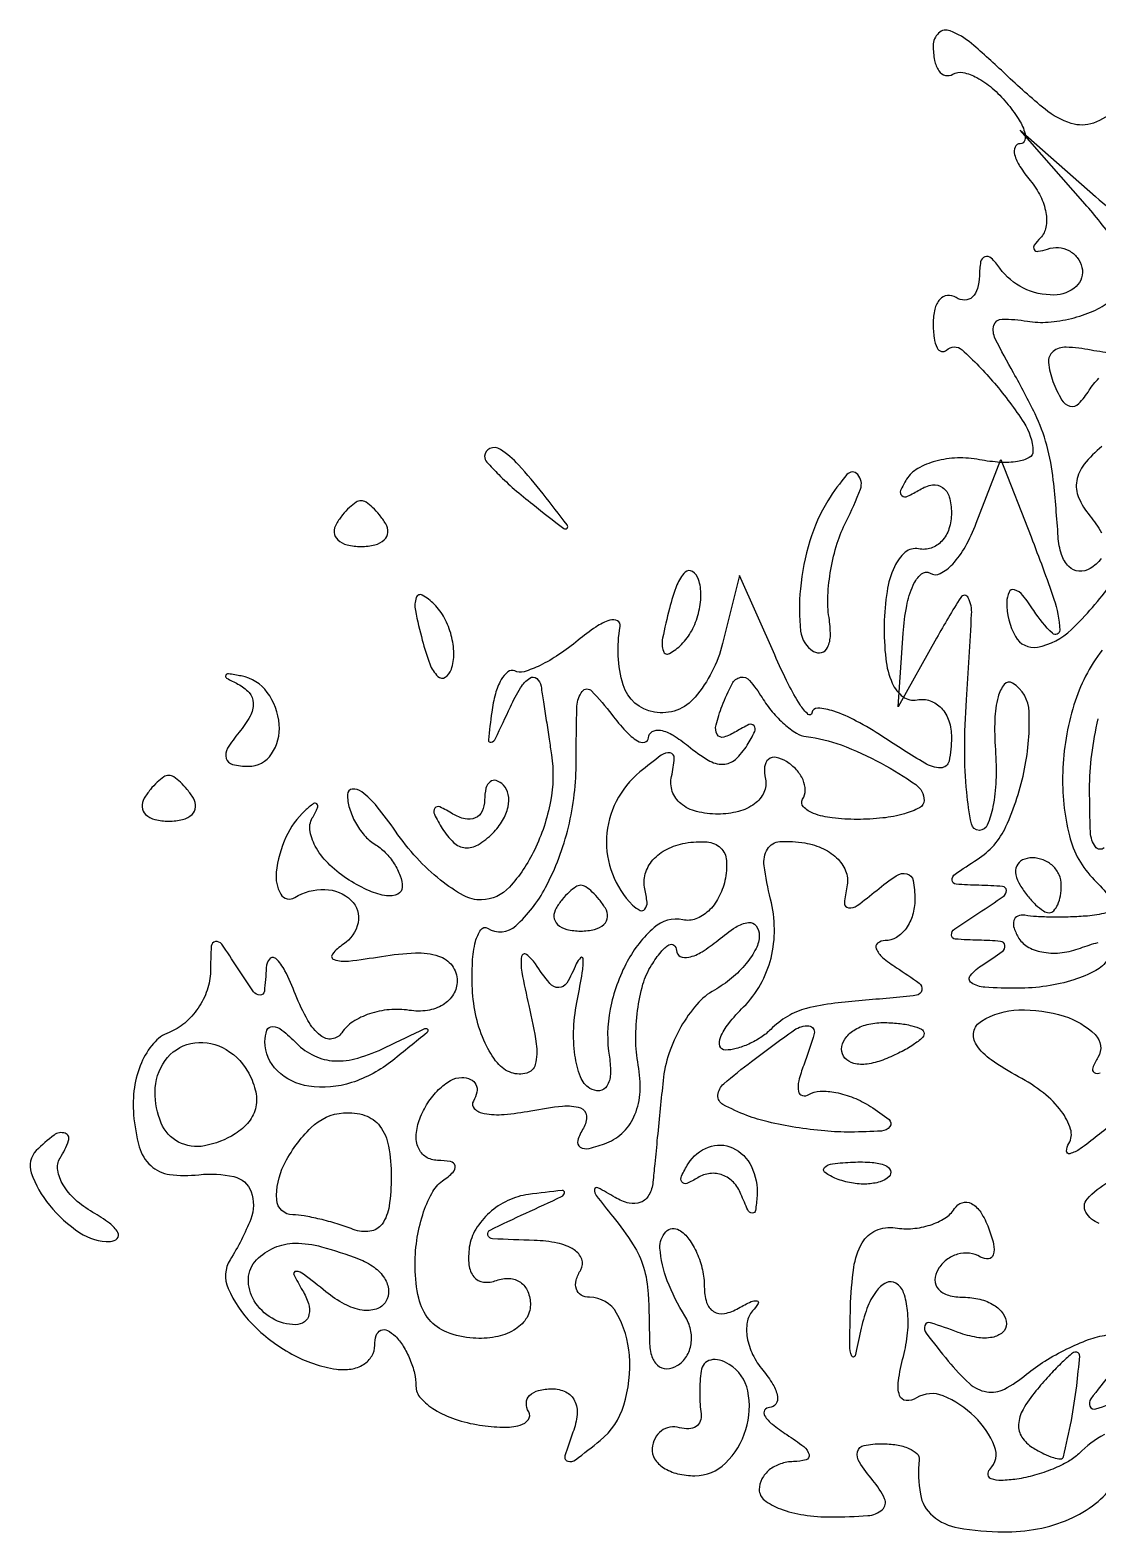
# Model space of a CAD drawing. Extents: x 153 to 7594, y 148 to 3762.
# Drawn here: x 3018.4 to 3057.3, y 2157.5 to 2212.1 of the extents above; entities that cross this region are included whole.
import ezdxf

# ---------------------------------------------------------------- set-up
doc = ezdxf.new("R2010")
doc.units = 0

msp = doc.modelspace()

# ---------------------------------------------------------------- linework, layer by layer
for points in [[(3058.004081, 2209.252309, -0.096012), (3057.167552, 2208.754626, -0.164419), (3056.363963, 2208.739091, -0.094926), (3055.40708, 2209.256728, -0.019708), (3053.968976, 2210.529723, 0.015199), (3052.729175, 2211.647279, 0.081884), (3051.953068, 2212.112278, 0.292111), (3051.530049, 2212.030036, 0.20541), (3051.333333, 2211.571403, 0.047835), (3051.384843, 2211.034225, 0.104143), (3051.544841, 2210.654453, 0.181416), (3051.781103, 2210.490869, 0.202773), (3052.05336, 2210.532978, -0.194157), (3052.418765, 2210.595715, -0.069313), (3052.924881, 2210.409869, -0.055948), (3053.483175, 2210.026197, -0.041072), (3054.009138, 2209.48899, -0.028176), (3054.431918, 2208.916847, -0.065495), (3054.663076, 2208.437391, -0.146392), (3054.671559, 2208.131479, -0.339121), (3054.5, 2208, 0.301415), (3054.319157, 2207.880088, 0.168576), (3054.301091, 2207.605785, 0.074889), (3054.492883, 2207.173696, 0.03138), (3054.868879, 2206.657991, -0.057384), (3055.239697, 2206.089627, -0.071756), (3055.437715, 2205.492433, -0.086475), (3055.440052, 2204.959409, -0.155552), (3055.241324, 2204.574657, 0.041731), (3055.015767, 2204.307942, 0.304858), (3055.011514, 2204.149014, 0.29944), (3055.157867, 2204.08298, 0.040951), (3055.5, 2204.166667, -0.098294), (3055.900697, 2204.217339, -0.105335), (3056.279688, 2204.108333, -0.106648), (3056.577897, 2203.855903, -0.103081), (3056.75, 2203.5, -0.278047), (3056.536974, 2202.804986, -0.181912), (3055.73322, 2202.492223, -0.116963), (3054.617092, 2202.743755, -0.125215), (3053.765313, 2203.466542, 0.044818), (3053.448877, 2203.8365, 0.289109), (3053.219303, 2203.885616, 0.267417), (3053.062375, 2203.697819, 0.040468), (3053.015313, 2203.190983, -0.065995), (3052.948354, 2202.727569, -0.136683), (3052.759706, 2202.417779, -0.188523), (3052.484265, 2202.307936, -0.141015), (3052.166667, 2202.396994, 0.16277), (3051.850897, 2202.471218, 0.190804), (3051.578125, 2202.33303, 0.124167), (3051.393656, 2201.976727, 0.05773), (3051.333333, 2201.456011, 0.031618), (3051.366677, 2200.929261, 0.08423), (3051.475642, 2200.570012, 0.211192), (3051.63603, 2200.437106, 0.271679), (3051.81779, 2200.484456, -0.401417), (3052.387049, 2200.49695, -0.030227), (3053.565221, 2199.279128, -0.033555), (3054.635595, 2197.845493, -0.132863), (3054.968197, 2196.807418, -0.291079), (3054.832674, 2196.571062, -0.081444), (3054.409335, 2196.430234, -0.055344), (3053.777317, 2196.399848, -0.031941), (3053.021028, 2196.49595, 0.055333), (3052.21396, 2196.56041, 0.057858), (3051.42494, 2196.444032, 0.064448), (3050.770493, 2196.174447, 0.125086), (3050.36652, 2195.784024, 0.035506), (3050.149332, 2195.369473, 0.340388), (3050.194588, 2195.188127, 0.283686), (3050.39953, 2195.163994, 0.029494), (3050.845492, 2195.404508, -0.099174), (3051.307968, 2195.57641, -0.20018), (3051.679285, 2195.486737, -0.168066), (3051.920525, 2195.138375, -0.068269), (3052, 2194.559017, -0.077825), (3051.909679, 2193.982253, -0.108097), (3051.647913, 2193.531399, -0.126739), (3051.257758, 2193.277301, -0.133476), (3050.801406, 2193.25, 0.231986), (3050.31768, 2193.126342, 0.109936), (3049.920713, 2192.599382, 0.068892), (3049.652655, 2191.698015, 0.033603), (3049.551406, 2190.5, 0.031125), (3049.607903, 2189.248026, 0.076072), (3049.84376, 2188.358471, 0.131044), (3050.235784, 2187.865304, 0.212086), (3050.75, 2187.75, -0.132561), (3051.225968, 2187.71845, -0.125548), (3051.632812, 2187.452153, -0.107631), (3051.905754, 2186.983107, -0.078303), (3052, 2186.38499, -0.050498), (3051.912762, 2185.523418, -0.358864), (3051.609437, 2185.278192, -0.135052), (3051.026525, 2185.444361, -0.008465), (3049.5, 2186.408043, 0.021911), (3048.534882, 2186.981621, 0.042288), (3047.710517, 2187.337841, 0.065135), (3047.129964, 2187.451461, 0.402111), (3046.918781, 2187.273053, -0.619441), (3046.781378, 2187.221815, -0.062158), (3046.486726, 2187.575648, -0.027165), (3046.05813, 2188.33135, -0.011446), (3045.562007, 2189.388727), (3044.286453, 2192.277454), (3043.666005, 2189.805394, -0.113397), (3042.668779, 2187.850625, -0.265067), (3041.181909, 2187.29941, -0.286801), (3040.046697, 2188.29871, -0.120157), (3039.938003, 2190.419273, 0.327397), (3039.839186, 2190.626563, 0.204793), (3039.55914, 2190.651598, 0.069446), (3039.049162, 2190.403038, 0.025141), (3038.40273, 2189.919273, -0.025783), (3037.704258, 2189.397959, -0.034714), (3037.019793, 2189.005865, -0.037206), (3036.434225, 2188.774397, -0.19542), (3036.096305, 2188.802821, 0.294157), (3035.850294, 2188.77757, 0.097042), (3035.604221, 2188.48711, 0.060886), (3035.393962, 2187.972321, 0.033254), (3035.258489, 2187.302821, 0.006026), (3035.135249, 2186.290291, 0.534096), (3035.2334, 2186.207828, 0.214071), (3035.398196, 2186.347797, 0.003315), (3035.938203, 2187.5, -0.029181), (3036.306663, 2188.190808, -0.108159), (3036.646184, 2188.545312, -0.33412), (3036.895608, 2188.531977, -0.181322), (3037.054715, 2188.25, -0.000717), (3037.14278, 2187.680958, -0.000421), (3037.246578, 2187, -0.000421), (3037.349204, 2186.319032, -0.000718), (3037.433635, 2185.75, -0.083824), (3037.397182, 2184.046211, -0.065282), (3036.815207, 2182.284315, -0.072367), (3035.901021, 2180.930374, -0.204925), (3034.885447, 2180.466856, -0.132973), (3034.233282, 2180.626781, -0.042342), (3033.394848, 2181.187559, -0.038837), (3032.525949, 2181.999908, -0.034663), (3031.756589, 2182.966856, 0.020601), (3031.084709, 2183.861793, 0.057903), (3030.52337, 2184.406038, 0.192296), (3030.181401, 2184.502268, 0.382012), (3030.006589, 2184.309017, 0.073703), (3030.078067, 2183.80763, 0.053411), (3030.295686, 2183.286338, 0.053549), (3030.617883, 2182.824539, 0.075404), (3031, 2182.5, -0.06131), (3031.382516, 2182.19317, -0.05115), (3031.70625, 2181.784611, -0.053267), (3031.926661, 2181.341337, -0.088984), (3032, 2180.932509, -0.294238), (3031.835096, 2180.676547, -0.140736), (3031.431501, 2180.616989, -0.072515), (3030.807584, 2180.794981, -0.033905), (3030.064683, 2181.191677, -0.050711), (3029.368237, 2181.731727, -0.068731), (3028.872836, 2182.353662, -0.086747), (3028.643832, 2182.957798, -0.178185), (3028.725009, 2183.450151, 0.020786), (3028.917414, 2183.824736, 0.30889), (3028.89425, 2183.962792, 0.378452), (3028.769912, 2183.972983, 0.024138), (3028.464714, 2183.721056, 0.103302), (3027.764887, 2182.754302, 0.075704), (3027.411207, 2181.474312, 0.163616), (3027.576853, 2180.681177, 0.421062), (3028.087785, 2180.554254, -0.145998), (3029.183711, 2180.850054, -0.186992), (3030.140019, 2180.450196, -0.2588), (3030.390143, 2179.637473, -0.197237), (3029.856763, 2178.853465, 0.07372), (3029.459245, 2178.496934, 0.532306), (3029.519323, 2178.292467, 0.10625), (3030.046851, 2178.242206, 0.011842), (3031.25, 2178.412245, -0.030511), (3032.480628, 2178.539544, -0.089), (3033.323572, 2178.424656, -0.153221), (3033.813069, 2178.07736, -0.163856), (3034, 2177.522263, -0.136881), (3033.862957, 2177.031051, -0.119469), (3033.485938, 2176.651424, -0.101294), (3032.918665, 2176.444912, -0.075201), (3032.25, 2176.446843, 0.061011), (3031.52878, 2176.469308, 0.057653), (3030.808835, 2176.318933, 0.062052), (3030.197752, 2176.027482, 0.107773), (3029.801352, 2175.632432, -0.221074), (3029.441962, 2175.405476, -0.207394), (3029.023216, 2175.526285, -0.093716), (3028.564059, 2176.07805, -0.031884), (3028.114738, 2177.024072, 0.02061), (3027.727131, 2177.889977, 0.092183), (3027.39387, 2178.332071, 0.425937), (3027.173862, 2178.3179, 0.163619), (3027.048074, 2178, -0.014281), (3026.978367, 2177.141072, -0.382482), (3026.820929, 2177, -0.24563), (3026.589093, 2177.121204, -0.008404), (3026, 2178, 0.009472), (3025.425598, 2178.852936, 0.283067), (3025.197104, 2178.951561, 0.356064), (3025.046795, 2178.787749, 0.012247), (3025.015313, 2177.856989, -0.082081), (3024.897999, 2177.186106, -0.065197), (3024.566323, 2176.528468, -0.065685), (3024.079751, 2175.98313, -0.086388), (3023.508339, 2175.641574, 0.124977), (3022.94104, 2175.24078, 0.075185), (3022.502924, 2174.537252, 0.065856), (3022.24753, 2173.633339, 0.056665), (3022.217261, 2172.645575, 0.046378), (3022.424583, 2171.474797, 0.141067), (3022.841612, 2170.791905, 0.154715), (3023.53068, 2170.47147, 0.059475), (3024.598476, 2170.461353, -0.0824), (3025.871038, 2170.391172, -0.255413), (3026.496128, 2169.843307, -0.184076), (3026.483113, 2168.847528, -0.045463), (3025.73289, 2167.363307, 0.249116), (3025.659061, 2166.319045, 0.088553), (3026.52417, 2165.039077, 0.074024), (3027.978298, 2163.92901, 0.089868), (3029.600882, 2163.382315, 0.075498), (3030.135462, 2163.384978, 0.100859), (3030.589009, 2163.554005, 0.118503), (3030.890537, 2163.860566, 0.136136), (3031, 2164.255151, -0.076728), (3031.055185, 2164.612646, -0.216283), (3031.220313, 2164.796305, -0.222606), (3031.463149, 2164.790088, -0.080607), (3031.75, 2164.583333, -0.059542), (3032.037221, 2164.218145, -0.039033), (3032.279687, 2163.740209, -0.039003), (3032.445169, 2163.229756, -0.058951), (3032.5, 2162.766316, 0.186799), (3032.668166, 2162.331897, 0.070419), (3033.178821, 2161.909139, 0.057177), (3033.926455, 2161.560202, 0.042776), (3034.810881, 2161.346632, 0.030536), (3035.662956, 2161.269404, 0.073303), (3036.291104, 2161.34324, 0.167627), (3036.592189, 2161.547248, 0.308429), (3036.60487, 2161.830317, -0.147598), (3036.520298, 2162.147601, -0.191603), (3036.639512, 2162.420989, -0.133299), (3036.965159, 2162.605691, -0.062809), (3037.448648, 2162.666667, -0.111915), (3037.957612, 2162.5513, -0.169849), (3038.276379, 2162.234506, -0.137903), (3038.366955, 2161.73087, -0.065495), (3038.217428, 2161.083333, 0.015145), (3037.924466, 2160.220869, 0.416176), (3038.026943, 2160.029473, 0.239153), (3038.309716, 2160.080642, 0.008431), (3039.209535, 2160.786768, 0.149603), (3040.070794, 2162.068741, 0.092339), (3040.272526, 2163.888514, 0.110424), (3039.807558, 2165.425817, 0.270612), (3038.824352, 2166, -0.12789), (3038.515777, 2166.08024, -0.189302), (3038.340339, 2166.29375, -0.146694), (3038.33311, 2166.617355, -0.07127), (3038.5, 2167, 0.232007), (3038.53765, 2167.384424, 0.163481), (3038.259105, 2167.72718, 0.090854), (3037.651657, 2167.971971, 0.042885), (3036.809017, 2168.070285, -0.003769), (3035.292384, 2168.127897, -0.315694), (3035.117807, 2168.262575, -0.371791), (3035.198578, 2168.44852, -0.004364), (3036.5, 2169.061797, 0.001922), (3037.80485, 2169.66892, 0.253573), (3037.90592, 2169.806155, 0.490254), (3037.823997, 2169.890046, 0.002923), (3036.594476, 2169.741511, 0.079453), (3035.847819, 2169.523048, 0.071623), (3035.176487, 2169.07722, 0.074443), (3034.680293, 2168.479633, 0.100112), (3034.443122, 2167.819239, 0.062412), (3034.429954, 2167.179196, 0.146613), (3034.612221, 2166.742312, 0.195361), (3034.961351, 2166.552243, 0.120347), (3035.431979, 2166.612272, -0.104642), (3035.90261, 2166.6872, -0.144453), (3036.303977, 2166.546321, -0.140628), (3036.571766, 2166.206142, -0.09717), (3036.666667, 2165.72243, -0.152383), (3036.506262, 2165.208331, -0.110365), (3036.062861, 2164.798497, -0.088276), (3035.390233, 2164.552862, -0.061975), (3034.583333, 2164.512279, -0.073049), (3033.627766, 2164.725339, -0.129897), (3032.977513, 2165.19307, -0.116782), (3032.600513, 2165.960987, -0.052554), (3032.466542, 2167.082881, -0.039359), (3032.530116, 2168.062025, -0.040952), (3032.746491, 2169.005786, -0.044464), (3033.071757, 2169.783551, -0.117491), (3033.466542, 2170.234687, 0.037287), (3033.856857, 2170.558501, 0.267561), (3033.922132, 2170.784787, 0.294893), (3033.759252, 2170.938125, 0.042309), (3033.281385, 2170.984687, -0.140917), (3032.864073, 2171.11038, -0.150353), (3032.589821, 2171.436127, -0.119728), (3032.509359, 2171.925407, -0.072898), (3032.638374, 2172.5, -0.051433), (3032.929218, 2173.073728, -0.055699), (3033.324552, 2173.559375, -0.062736), (3033.759382, 2173.890597, -0.132176), (3034.166006, 2174, -0.101905), (3034.487919, 2173.933702, -0.178135), (3034.683054, 2173.748684, -0.166928), (3034.718953, 2173.471131, -0.088076), (3034.589279, 2173.144457, 0.354959), (3034.625101, 2172.867434, 0.149024), (3034.98499, 2172.687261, 0.063036), (3035.7092, 2172.656549, 0.026346), (3036.678887, 2172.789445, -0.020998), (3037.840944, 2172.961383, -0.106326), (3038.488615, 2172.891847, -0.304164), (3038.708248, 2172.609694, -0.157399), (3038.596687, 2172.156443, 0.063219), (3038.391994, 2171.706926, 0.339286), (3038.479165, 2171.470449, 0.203867), (3038.806145, 2171.417274, 0.03136), (3039.448208, 2171.618499, 0.107607), (3040.061009, 2172.020685, 0.098065), (3040.47587, 2172.653751, 0.084274), (3040.658207, 2173.482949, 0.056983), (3040.594669, 2174.450969, -0.043105), (3040.504942, 2175.410618, -0.03484), (3040.569683, 2176.4438, -0.036036), (3040.766686, 2177.394759, -0.072144), (3041.07921, 2178.093924, -0.026472), (3041.423779, 2178.579316, -0.09226), (3041.712387, 2178.830685, -0.313931), (3041.892699, 2178.816985, -0.220743), (3041.984687, 2178.627555, 0.282972), (3042.123946, 2178.409849, 0.174542), (3042.436127, 2178.377077, 0.07963), (3042.922597, 2178.582717, 0.033478), (3043.5, 2179, -0.029268), (3044.148027, 2179.476673, -0.115872), (3044.610317, 2179.642793, -0.269362), (3044.885288, 2179.522635, -0.159478), (3045, 2179.172135, -0.120414), (3044.883505, 2178.695425, -0.052088), (3044.521205, 2178.146555, -0.047411), (3043.993603, 2177.615635, -0.045926), (3043.370061, 2177.187221, 0.087079), (3042.728054, 2176.663873, 0.049294), (3042.147701, 2175.841671, 0.047252), (3041.711106, 2174.868462, 0.056578), (3041.497684, 2173.88753, 0.00019), (3041.395508, 2172.877468, 0.000164), (3041.288973, 2171.816813, 0.000165), (3041.19303, 2170.855221, 0.000482), (3041.127623, 2170.190983, -0.100172), (3040.984871, 2169.724328, -0.174071), (3040.686431, 2169.457485, -0.155908), (3040.259283, 2169.425153, -0.076955), (3039.75, 2169.632941, 0.013159), (3039.123801, 2169.987067, 0.525931), (3039.005089, 2169.925266, 0.196872), (3039.065926, 2169.702257, 0.006112), (3039.664963, 2168.941958, -0.026032), (3040.412566, 2167.911175, -0.071897), (3040.787043, 2167.098704, -0.058845), (3040.9552, 2166.123708, -0.013309), (3041, 2164.440983, 0.067432), (3041.074611, 2163.890269, 0.140899), (3041.298542, 2163.524436, 0.190788), (3041.63036, 2163.397824, 0.136093), (3042.016312, 2163.510081, 0.116), (3042.347225, 2163.840427, 0.101027), (3042.517238, 2164.300578, 0.093736), (3042.499354, 2164.82056, 0.084543), (3042.294432, 2165.319098, -0.046741), (3041.649614, 2166.603545, -0.076612), (3041.385812, 2167.789235, -0.208014), (3041.597927, 2168.380991, -0.356555), (3042.087785, 2168.445746, -0.098177), (3042.437246, 2168.120645, -0.052443), (3042.732037, 2167.606951, -0.049352), (3042.93234, 2166.997556, -0.054791), (3043, 2166.381966, 0.074166), (3043.084779, 2165.813559, 0.181044), (3043.338443, 2165.482863, 0.190153), (3043.736681, 2165.409391, 0.082389), (3044.25, 2165.601308, -0.01713), (3044.701361, 2165.840863, -0.16288), (3044.915049, 2165.868964, -0.524814), (3044.958994, 2165.768412, -0.045405), (3044.758676, 2165.502335, 0.144798), (3044.559537, 2165.088476, 0.083091), (3044.562285, 2164.530184, 0.070874), (3044.760494, 2163.916142, 0.059816), (3045.131121, 2163.342009, -0.037677), (3045.497958, 2162.825336, -0.091789), (3045.661439, 2162.389717, -0.194575), (3045.602194, 2162.109545, -0.244851), (3045.372445, 2161.984687, 0.2562), (3045.195217, 2161.883411, 0.286859), (3045.196906, 2161.689119, 0.082482), (3045.47922, 2161.37492, 0.025123), (3046, 2161, -0.021149), (3046.621859, 2160.559769, -0.167501), (3046.8125, 2160.269141, -0.405416), (3046.704915, 2160.081977, -0.066727), (3046.25, 2160.015313, 0.07833), (3045.772489, 2159.934037, 0.089546), (3045.367188, 2159.710748, 0.099425), (3045.096112, 2159.382594, 0.123684), (3045, 2159, 0.234049), (3045.189792, 2158.616757, 0.071836), (3045.770343, 2158.29375, 0.054845), (3046.618092, 2158.073015, 0.036301), (3047.622445, 2158, 0.01825), (3048.953622, 2158.048603, 0.163542), (3049.48524, 2158.271618, 0.335817), (3049.565754, 2158.665952, 0.061619), (3049.138321, 2159.333333, -0.02828), (3048.648346, 2159.996697, -0.207034), (3048.582544, 2160.376983, -0.291484), (3048.816489, 2160.602286, -0.049874), (3049.460321, 2160.666667, -0.039136), (3050.002912, 2160.624132, -0.061882), (3050.45078, 2160.495313, -0.085922), (3050.742523, 2160.30621, -0.237213), (3050.826023, 2160.083333, 0.070133), (3050.867076, 2158.827644, 0.174107), (3051.315587, 2158.039697, 0.137008), (3052.253024, 2157.602665, 0.037675), (3053.890222, 2157.457214, 0.050391), (3055.13747, 2157.566504, 0.056056), (3056.291402, 2157.923577, 0.0612), (3057.244699, 2158.4877, 0.089226), (3057.898695, 2159.209393, 0.066254)], [(3057.896081, 2204.527375, 0.019734), (3056.783311, 2205.900091), (3054.5, 2208.5), (3057.25, 2206.075686, 0.015364), (3058.306019, 2205.200891, 0.031684)], [(3057.452344, 2192.900145, -0.094464), (3057.048558, 2192.530011, -0.161258), (3056.641406, 2192.43304, -0.176341), (3056.27413, 2192.603728, -0.120684), (3056.005417, 2193.045517, -0.060717), (3055.88465, 2193.690983, 0.010645), (3055.708932, 2195.75408, 0.039953), (3055.468639, 2197.030207, 0.045864), (3055.045671, 2198.161991, 0.017296), (3054.258576, 2199.659577, -0.013341), (3053.596484, 2200.895488, -0.183927), (3053.545993, 2201.39202, -0.342732), (3053.844051, 2201.617655, -0.03704), (3054.763209, 2201.538003, 0.05885), (3055.522315, 2201.505398, 0.041477), (3056.36679, 2201.639553, 0.041885), (3057.164999, 2201.907771, 0.066216), (3057.783311, 2202.278516, 0.1182)], [(3057.933068, 2200.37567, -0.031804), (3057.084391, 2200.483748, 0.036972), (3056.176139, 2200.589896, 0.184174), (3055.697713, 2200.430378, 0.251134), (3055.533844, 2200.034661, 0.06683), (3055.696844, 2199.347628, 0.035767), (3056.010393, 2198.677982, 0.207844), (3056.313386, 2198.446914, 0.265882), (3056.636059, 2198.539024, 0.05491), (3057.014163, 2199.022917, -0.06033), (3057.363267, 2199.459881, -0.159113)], [(3057.476658, 2196.980628, 0.049989), (3056.833677, 2196.328292, 0.127063), (3056.561288, 2195.727254, 0.14476), (3056.631226, 2195.120621, 0.072732), (3057.036227, 2194.456349, -0.046386), (3057.459112, 2193.838244, -0.125886)], [(3057.682282, 2178.294939, -0.133097), (3057.253058, 2177.892998, -0.04471), (3056.455087, 2177.556951, -0.040744), (3055.46363, 2177.327125, -0.036602), (3054.411475, 2177.25, -0.014946), (3053.216045, 2177.285741, -0.134791), (3052.72512, 2177.452659, -0.450077), (3052.690276, 2177.720751, -0.072483), (3053.143237, 2178.109687, 0.013296), (3053.852186, 2178.585778, 0.285485), (3053.94545, 2178.808438, 0.34396), (3053.784304, 2178.958174, 0.016433), (3053, 2179, -0.013145), (3052.136384, 2179.040363, -0.392993), (3052, 2179.187084, -0.246379), (3052.116826, 2179.409778, -0.007698), (3053, 2180, 0.007698), (3053.883174, 2180.590222, 0.246379), (3054, 2180.812916, 0.392993), (3053.863616, 2180.959637, 0.013145), (3053, 2181, -0.014024), (3052.166823, 2181.040408, -0.373592), (3052.022076, 2181.186956, -0.264119), (3052.128873, 2181.406753, -0.009478), (3052.939525, 2181.941463, 0.145881), (3053.98501, 2183.14088, 0.057614), (3054.663933, 2185.24501, 0.058947), (3054.828836, 2187.321263, 0.249683), (3054.221332, 2188.363209, 0.376825), (3053.924723, 2188.31316, 0.108212), (3053.696813, 2187.861483, 0.054781), (3053.577599, 2187.029207, 0.02549), (3053.597422, 2185.937242, -0.025137), (3053.618654, 2184.811496, -0.040976), (3053.510696, 2183.862815, -0.050592), (3053.306009, 2183.192372, -0.302061), (3053.01663, 2183, -0.358525), (3052.724977, 2183.239976, -0.023715), (3052.554645, 2184.395312, -0.025711), (3052.481675, 2185.928883, -0.015462), (3052.54505, 2187.75, 0.002559), (3052.73417, 2190.867508, 0.126964), (3052.614157, 2191.468482, 0.590294), (3052.337273, 2191.483618, 0.012214), (3051.459055, 2190), (3050.060497, 2187.5), (3050.24239, 2190.177907, -0.029457), (3050.368845, 2191.170506, -0.058866), (3050.60477, 2191.924609, -0.104479), (3050.903393, 2192.335034, -0.333378), (3051.2206, 2192.363662, 0.264555), (3051.591813, 2192.350176, 0.086102), (3052.044013, 2192.695889, 0.059482), (3052.507256, 2193.334632, 0.035527), (3052.905476, 2194.185755), (3053.794034, 2196.5), (3054.897017, 2193.6849, -0.010082), (3055.730792, 2191.423697, -0.073824), (3055.943235, 2190.292981, -0.676727), (3055.677187, 2190.174406, -0.056675), (3055, 2191, 0.027275), (3054.597454, 2191.554112, 0.147021), (3054.292684, 2191.760849, 0.37991), (3054.095709, 2191.672401, 0.102799), (3054.015313, 2191.309017, 0.129398), (3054.327042, 2190.059604, 0.32157), (3055.131776, 2189.674173, 0.150302), (3056.366727, 2190.30764, 0.040481), (3057.831573, 2191.98606, 0.021784)], [(3057.483566, 2189.55887, 0.089067), (3056.460026, 2187.568176, 0.06593), (3056.051209, 2185.121782, 0.069372), (3056.294739, 2182.802311, 0.136403), (3057.2, 2181.2, -0.02606), (3057.758525, 2180.580009, -0.220623)], [(3057.557897, 2182.367056, -0.454892), (3057.245544, 2182.396307, -0.146571), (3057.063296, 2182.924031, -0.010364), (3057.030626, 2184.5, -0.031111), (3057.109015, 2185.758631, -0.027034), (3057.343637, 2187.059375, -0.027971)], [(3057.629467, 2179.993749, -0.041084), (3056.95, 2179.881579, -0.012477), (3056.334414, 2179.846739, -0.01062), (3055.683791, 2179.840008, -0.010754), (3055.091254, 2179.859214, -0.029531), (3054.67567, 2179.906356, 0.137941), (3054.413369, 2179.879467, 0.23942), (3054.271604, 2179.71929, 0.14855), (3054.283106, 2179.43503, 0.054601), (3054.457695, 2179.068451, 0.136234), (3054.812095, 2178.740654, 0.079769), (3055.365339, 2178.559512, 0.06955), (3056.026846, 2178.547378, 0.061546), (3056.69607, 2178.713613, -0.030869), (3057.345586, 2178.917873, -0.162519)], [(3057.958074, 2172.345279, 0.02632), (3057.308042, 2171.872445, -0.0169), (3056.690083, 2171.404898, -0.089152), (3056.306333, 2171.226071, -0.505758), (3056.190022, 2171.319789, -0.124468), (3056.273912, 2171.599286, 0.211946), (3056.337469, 2172.119632, 0.087398), (3056.00855, 2172.766316, 0.065175), (3055.34994, 2173.438707, 0.043575), (3054.446791, 2174.028477, -0.02919), (3053.449502, 2174.639592, -0.093678), (3052.906198, 2175.193358, -0.202605), (3052.81581, 2175.665248, -0.204448), (3053.091618, 2176.056623, -0.132216), (3054.449908, 2176.46294, -0.082796), (3056.103468, 2176.234207, -0.117647), (3057.231461, 2175.562817, -0.351844), (3057.334244, 2174.731801, 0.043296), (3057.143816, 2174.354149, 0.363799), (3057.199049, 2174.185975, 0.252845), (3057.414638, 2174.172953, 0.029657)], [(3057.380788, 2168.68412, -0.168391), (3056.895391, 2169.093013, -0.326233), (3056.940435, 2169.572796, -0.086099), (3057.732378, 2170.206325, -0.012559)], [(3057.567553, 2161.005567, 0.069754), (3056.637722, 2160.304389, -0.070067), (3056.261515, 2160.021061, -0.02922), (3055.687408, 2159.745741, -0.028201), (3055.028734, 2159.518395, -0.032571), (3054.379424, 2159.379424, -0.028994), (3053.815738, 2159.329829, -0.094316), (3053.44702, 2159.388686, -0.286649), (3053.330564, 2159.536862, -0.227079), (3053.399693, 2159.733026, 0.301145), (3053.570015, 2160.571597, 0.103929), (3052.845884, 2161.649039, 0.094355), (3051.695348, 2162.409076, 0.241859), (3050.72917, 2162.332618, -0.15817), (3050.345888, 2162.23889, -0.306262), (3050.109001, 2162.425907, -0.114899), (3050.066745, 2162.957462, -0.026584), (3050.248596, 2163.842632, 0.039491), (3050.402798, 2164.705526, 0.04979), (3050.401498, 2165.516391, 0.058363), (3050.258318, 2166.163683, 0.172412), (3049.977614, 2166.513835, 0.263305), (3049.624068, 2166.527507, 0.115536), (3049.255244, 2166.212844, 0.071018), (3048.924114, 2165.595939, 0.038428), (3048.690509, 2164.764831, -0.012315), (3048.488328, 2163.868353, -0.719146), (3048.373344, 2163.859432, -0.10307), (3048.29731, 2164.242607, -0.004376), (3048.322702, 2165.631621, -0.027988), (3048.443258, 2167.080912, -0.093925), (3048.747224, 2167.979304, -0.162997), (3049.249205, 2168.432245, -0.142172), (3049.953687, 2168.523262, 0.060077), (3050.590479, 2168.50163, 0.057228), (3051.225204, 2168.630548, 0.061765), (3051.763166, 2168.882555, 0.108967), (3052.110837, 2169.225486, -0.172482), (3052.395054, 2169.443354, -0.208675), (3052.726629, 2169.410407, -0.122535), (3053.06501, 2169.09242, -0.051595), (3053.349382, 2168.531908, -0.03501), (3053.530584, 2167.938607, -0.123927), (3053.522614, 2167.543559, -0.312094), (3053.34769, 2167.396522, -0.163315), (3053.057644, 2167.464374, 0.109749), (3052.658709, 2167.60323, 0.099868), (3052.223775, 2167.567159, 0.095102), (3051.819727, 2167.361176, 0.089269), (3051.510081, 2167.016312, 0.136093), (3051.397824, 2166.63036, 0.190788), (3051.524436, 2166.298542, 0.140899), (3051.890269, 2166.074611, 0.067432), (3052.440983, 2166, -0.060238), (3053.037172, 2165.927911, -0.078981), (3053.542039, 2165.715469, -0.097107), (3053.880099, 2165.400824, -0.158213), (3054, 2165.031385, -0.21711), (3053.856942, 2164.717455, -0.135513), (3053.485938, 2164.539955, -0.086598), (3052.920519, 2164.537641, -0.04751), (3052.25, 2164.718616, 0.011253), (3051.236692, 2165.072579, 0.406957), (3051.034525, 2164.972561, 0.253691), (3051.079656, 2164.690213, 0.006887), (3051.882679, 2163.6749, 0.038124), (3052.655076, 2162.860868, 0.143028), (3053.2824, 2162.556832, 0.162848), (3053.925288, 2162.657744, 0.053593), (3054.733561, 2163.193838, -0.033982), (3055.402223, 2163.676051, -0.025334), (3056.197863, 2164.117131, -0.025833), (3056.994041, 2164.457396, -0.05167), (3057.656689, 2164.625876, -0.035525)], [(3057.805807, 2163.232476, 0.008327), (3057.074363, 2162.301082, 0.275085), (3057.0437, 2162.028906, 0.381509), (3057.256068, 2161.934791, 0.011686), (3058.238004, 2162.276781, -0.030061)]]:
    msp.add_lwpolyline(points, format="xyb")
for points in [[(3035, 2196.622445, 0.184603), (3035.08115, 2196.410139, 0.013803), (3035.514062, 2195.952641, 0.017649), (3036.079598, 2195.425681, 0.012436), (3036.75, 2194.872445, 0.001576), (3037.879507, 2193.99236, 0.377591), (3038, 2194, 0.377591), (3038.00764, 2194.120493, 0.001576), (3037.127555, 2195.25, 0.017685), (3036.23668, 2196.306759, 0.065617), (3035.573889, 2196.869516, 0.241985), (3035.193395, 2196.90695, 0.307699)], [(3047.502323, 2195.003759, 0.065345), (3046.841431, 2193.535957, 0.049171), (3046.499267, 2191.797185, 0.050943), (3046.508149, 2190.254875, 0.23142), (3046.973682, 2189.516265, 0.207081), (3047.269333, 2189.473037, 0.222149), (3047.491581, 2189.660387, 0.10732), (3047.591273, 2190.107514, 0.041296), (3047.542074, 2190.745237, -0.053018), (3047.499205, 2191.544208, -0.030904), (3047.608598, 2192.498601, -0.030601), (3047.838905, 2193.451701, -0.044814), (3048.165042, 2194.25, 0.030497), (3048.686232, 2195.428343, 0.275864), (3048.587962, 2195.959696, 0.45822), (3048.193067, 2195.955844, 0.03705)], [(3029.603006, 2194.166667, 0.156081), (3029.524383, 2193.850742, 0.191391), (3029.654049, 2193.578125, 0.128073), (3029.996371, 2193.393832, 0.059847), (3030.5, 2193.333333, 0.059847), (3031.003629, 2193.393832, 0.128073), (3031.345951, 2193.578125, 0.191391), (3031.475617, 2193.850742, 0.156081), (3031.396994, 2194.166667, 0.030643), (3031.17176, 2194.485629, 0.036533), (3030.921053, 2194.755208, 0.039602), (3030.681431, 2194.94484, 0.148655), (3030.5, 2195, 0.148655), (3030.318569, 2194.94484, 0.039602), (3030.078947, 2194.755208, 0.036533), (3029.82824, 2194.485629, 0.030643)], [(3041.731213, 2191.080159, 0.013933), (3041.479614, 2189.995419, 0.131195), (3041.508441, 2189.522275, 0.470166), (3041.72933, 2189.436586, 0.069225), (3042.16845, 2189.76845, 0.0741), (3042.539971, 2190.270088, 0.058506), (3042.7862, 2190.899953, 0.059552), (3042.8766, 2191.556574, 0.085105), (3042.787763, 2192.13671, 0.170804), (3042.564152, 2192.424773, 0.353106), (3042.298474, 2192.396366, 0.106885), (3042.004403, 2191.940026, 0.02593)], [(3032.731213, 2189.919841, 0.02593), (3033.004403, 2189.059974, 0.106885), (3033.298474, 2188.603634, 0.353106), (3033.564152, 2188.575227, 0.170804), (3033.787763, 2188.86329, 0.085105), (3033.8766, 2189.443426, 0.059552), (3033.7862, 2190.100047, 0.058506), (3033.539971, 2190.729912, 0.0741), (3033.16845, 2191.23155, 0.069225), (3032.72933, 2191.563414, 0.470166), (3032.508441, 2191.477725, 0.131195), (3032.479614, 2191.004581, 0.013933)], [(3026.016738, 2188.327754, -0.097828), (3026.424549, 2188.017536, -0.177378), (3026.575877, 2187.632353, -0.133142), (3026.458611, 2187.156226, -0.046662), (3026.057614, 2186.569421, 0.036063), (3025.641738, 2185.987662, 0.208169), (3025.590886, 2185.621663, 0.273887), (3025.822239, 2185.40013, 0.057326), (3026.402931, 2185.333333, 0.250234), (3027.243009, 2185.78185, 0.16922), (3027.522522, 2186.855274, 0.139892), (3027.084696, 2188.023747, 0.188086), (3026.137627, 2188.620791, 0.011879), (3025.670031, 2188.699564, 0.343271), (3025.570889, 2188.643037, 0.381045), (3025.606386, 2188.541674, 0.012639)], [(3040.968197, 2186.372445, -0.260454), (3041.104983, 2186.597553, -0.181774), (3041.405131, 2186.644627, -0.086072), (3041.866727, 2186.462517, -0.036323), (3042.410972, 2186.073886, 0.03729), (3043.142422, 2185.553707, 0.140543), (3043.679879, 2185.40821, 0.181496), (3044.13062, 2185.585095, 0.071163), (3044.565481, 2186.10595, 0.025306), (3044.835354, 2186.596478, 0.290218), (3044.811711, 2186.805668, 0.344439), (3044.624817, 2186.849411, 0.030024), (3044.165963, 2186.602571, -0.064302), (3043.706102, 2186.394364, -0.354075), (3043.47129, 2186.489209, -0.192726), (3043.427396, 2186.837039, -0.027796), (3043.650618, 2187.531908, -0.0268), (3044.010499, 2188.337791, -0.226824), (3044.317779, 2188.571927, -0.275148), (3044.650345, 2188.457274, -0.037072), (3045.102689, 2187.833846, 0.03615), (3045.476199, 2187.317068, 0.037541), (3045.915922, 2186.866447, 0.040366), (3046.354175, 2186.53885, 0.113442), (3046.713525, 2186.413633, -0.06281), (3047.982201, 2186.110109, -0.033992), (3049.444684, 2185.442488, -0.028846), (3050.702806, 2184.664396, -0.244516), (3051, 2184.093011, -0.278259), (3050.838747, 2183.825694, -0.052045), (3050.284598, 2183.603572, -0.042425), (3049.497782, 2183.450269, -0.026914), (3048.56459, 2183.4, -0.02863), (3047.661662, 2183.451744, -0.059704), (3046.977275, 2183.614702, -0.112948), (3046.61071, 2183.853799, -0.342934), (3046.580902, 2184.130902, 0.141095), (3046.672911, 2184.45922, 0.099833), (3046.594111, 2184.836108, 0.08487), (3046.355627, 2185.204555, 0.068466), (3045.991535, 2185.505231, 0.088975), (3045.614814, 2185.653994, 0.226487), (3045.336982, 2185.583983, 0.202365), (3045.195993, 2185.312603, 0.072992), (3045.225223, 2184.869784, -0.162606), (3045.171102, 2184.383099, -0.125594), (3044.832064, 2183.966421, -0.09638), (3044.244857, 2183.685853, -0.063476), (3043.5, 2183.590909, -0.061258), (3042.719281, 2183.68692, -0.109637), (3042.143709, 2183.974333, -0.141966), (3041.835342, 2184.418161, -0.137004), (3041.806424, 2184.964727, 0.034245), (3041.907728, 2185.630548, 0.397951), (3041.757365, 2185.81842, 0.196675), (3041.426068, 2185.733817, 0.013577), (3040.65132, 2185.125585, 0.101882), (3039.794882, 2184.055624, 0.104783), (3039.441837, 2182.745065, 0.105621), (3039.651615, 2181.412365, 0.105087), (3040.387722, 2180.278944, 0.084844), (3040.659321, 2180.086637, 0.356357), (3040.839935, 2180.130419, 0.186979), (3040.913337, 2180.387004, 0.03704), (3040.833333, 2180.867163, -0.132555), (3040.846637, 2181.411725, -0.109264), (3041.128993, 2181.921686, -0.094949), (3041.642288, 2182.318524, -0.075852), (3042.307921, 2182.537181, -0.057814), (3043.102417, 2182.577317, -0.175319), (3043.59078, 2182.363819, -0.190064), (3043.805839, 2181.902104, -0.069298), (3043.748531, 2181.170017, -0.067441), (3043.521247, 2180.549635, -0.083366), (3043.148146, 2180.061081, -0.098227), (3042.691433, 2179.777016, -0.142076), (3042.220467, 2179.740048, 0.236553), (3041.168333, 2179.459439, 0.088575), (3040.194217, 2178.227117, 0.074621), (3039.572333, 2176.487071, 0.088687), (3039.542074, 2174.745237, -0.049172), (3039.580782, 2174.114318, -0.130797), (3039.449723, 2173.686256, -0.234724), (3039.182682, 2173.521623, -0.162648), (3038.831188, 2173.604331, -0.167115), (3038.487239, 2174.024438, -0.054283), (3038.28873, 2174.813634, -0.047086), (3038.245303, 2175.803157, -0.038003), (3038.379288, 2176.859094, 0.008963), (3038.555859, 2177.806511, 0.049452), (3038.590835, 2178.323808, 0.645379), (3038.497231, 2178.36264, 0.104041), (3038.339264, 2178.136847, -0.031367), (3037.989524, 2177.441187, -0.266622), (3037.697751, 2177.273695, -0.225912), (3037.369628, 2177.429922, -0.02345), (3036.848572, 2178.136847, 0.086376), (3036.522578, 2178.479417, 0.563692), (3036.346333, 2178.407233, 0.085539), (3036.355026, 2177.834651, 0.010799), (3036.610754, 2176.619623, -0.0185), (3036.880851, 2175.230526, -0.102614), (3036.843447, 2174.474958, -0.268225), (3036.5329, 2174.159837, -0.148668), (3035.976083, 2174.174639, -0.14471), (3035.467013, 2174.529813, -0.059736), (3035.019933, 2175.251118, -0.052303), (3034.695854, 2176.194112, -0.045723), (3034.555309, 2177.227845, -0.023445), (3034.558368, 2178.203872, -0.048805), (3034.670112, 2178.955704, -0.089655), (3034.862697, 2179.382463, -0.399884), (3035.10705, 2179.43384, 0.333707), (3036.135046, 2179.527231, 0.087307), (3037.218911, 2180.918454, 0.063303), (3038.050674, 2183.119935, 0.058769), (3038.333333, 2185.516484, -0.007033), (3038.36154, 2187.521597, -0.157845), (3038.553152, 2188.061145, -0.459343), (3038.893929, 2188.079994, -0.028802), (3039.634863, 2187.213199, 0.024101), (3040.138029, 2186.61324, 0.065627), (3040.563411, 2186.259533, 0.193718), (3040.831424, 2186.210792, 0.345757)], [(3022.603006, 2184.166667, 0.156081), (3022.524383, 2183.850742, 0.191391), (3022.654049, 2183.578125, 0.128073), (3022.996371, 2183.393832, 0.059847), (3023.5, 2183.333333, 0.059847), (3024.003629, 2183.393832, 0.128073), (3024.345951, 2183.578125, 0.191391), (3024.475617, 2183.850742, 0.156081), (3024.396994, 2184.166667, 0.030643), (3024.17176, 2184.485629, 0.036533), (3023.921053, 2184.755208, 0.039602), (3023.681431, 2184.94484, 0.148655), (3023.5, 2185, 0.148655), (3023.318569, 2184.94484, 0.039602), (3023.078947, 2184.755208, 0.036533), (3022.82824, 2184.485629, 0.030643)], [(3035, 2184.10765, -0.108605), (3034.909663, 2183.696657, -0.182109), (3034.660863, 2183.451609, -0.161491), (3034.286614, 2183.415073, -0.082857), (3033.845492, 2183.595492, 0.029034), (3033.372168, 2183.851325, 0.358161), (3033.187347, 2183.804057, 0.280785), (3033.168866, 2183.587385, 0.022802), (3033.458359, 2183.067376, 0.064605), (3033.872278, 2182.558237, 0.168131), (3034.29652, 2182.365712, 0.162048), (3034.759914, 2182.473446, 0.058984), (3035.296201, 2182.896201, 0.06197), (3035.654591, 2183.356444, 0.080317), (3035.851488, 2183.852947, 0.097862), (3035.861548, 2184.306991, 0.15432), (3035.683333, 2184.65, 0.115262), (3035.423628, 2184.811338, 0.254611), (3035.200729, 2184.77256, 0.170108), (3035.047972, 2184.530487, 0.056545)], [(3048.193576, 2180.947891, 0.040012), (3048.10169, 2180.355393, 0.400131), (3048.246741, 2180.178698, 0.190814), (3048.56883, 2180.262624, 0.015183), (3049.276909, 2180.814851, -0.025143), (3049.98934, 2181.348005, -0.209435), (3050.376852, 2181.418229, -0.297863), (3050.604331, 2181.178015, -0.044827), (3050.666667, 2180.484124, -0.071173), (3050.585357, 2179.915804, -0.085571), (3050.348437, 2179.431463, -0.098749), (3049.996506, 2179.104739, -0.135134), (3049.583333, 2178.984687, 0.160847), (3049.312374, 2178.890938, 0.342256), (3049.258854, 2178.689119, 0.118892), (3049.490943, 2178.375421, 0.030864), (3050, 2178, -0.013395), (3050.823396, 2177.436053, -0.299795), (3050.920651, 2177.178415, -0.312828), (3050.72193, 2176.995927, -0.014117), (3049.75, 2176.890313, 0.006407), (3047.748774, 2176.704021, 0.037938), (3046.71513, 2176.514354, 0.070106), (3046.028707, 2176.226323, 0.062109), (3045.416667, 2175.75, -0.051746), (3045.063088, 2175.462904, -0.038283), (3044.621205, 2175.220313, -0.039055), (3044.162965, 2175.054353, -0.067453), (3043.761905, 2175, -0.331313), (3043.567266, 2175.144875, -0.174896), (3043.584788, 2175.461871, -0.068861), (3043.887288, 2175.967648, -0.027227), (3044.42947, 2176.572328, 0.069), (3045.046343, 2177.387812, 0.066265), (3045.428437, 2178.35144, 0.064295), (3045.552388, 2179.408293, 0.058627), (3045.411402, 2180.496979, -0.027464), (3045.176417, 2181.712337, -0.172799), (3045.303687, 2182.32095, -0.24542), (3045.751367, 2182.589976, -0.056411), (3046.660503, 2182.541815, -0.069661), (3047.340621, 2182.327904, -0.090505), (3047.869636, 2181.946761, -0.107981), (3048.167372, 2181.462024, -0.143351)], [(3054.5, 2181, 0.029505), (3054.768994, 2180.617226, 0.035638), (3055.066025, 2180.29375, 0.038439), (3055.34829, 2180.065539, 0.151918), (3055.559017, 2180, 0.210953), (3055.727648, 2180.07446, 0.081139), (3055.870461, 2180.29375, 0.061769), (3055.967655, 2180.617151, 0.042167), (3056, 2181, 0.105053), (3055.918938, 2181.381556, 0.099167), (3055.688914, 2181.70625, 0.09642), (3055.345238, 2181.923877, 0.093332), (3054.940983, 2182, 0.108972), (3054.586039, 2181.921712, 0.182303), (3054.3746, 2181.70625, 0.161196), (3054.343488, 2181.3821, 0.082592)], [(3037.603006, 2180.166667, 0.156081), (3037.524383, 2179.850742, 0.191391), (3037.654049, 2179.578125, 0.128073), (3037.996371, 2179.393832, 0.059847), (3038.5, 2179.333333, 0.059847), (3039.003629, 2179.393832, 0.128073), (3039.345951, 2179.578125, 0.191391), (3039.475617, 2179.850742, 0.156081), (3039.396994, 2180.166667, 0.030643), (3039.17176, 2180.485629, 0.036533), (3038.921053, 2180.755208, 0.039602), (3038.681431, 2180.94484, 0.148655), (3038.5, 2181, 0.148655), (3038.318569, 2180.94484, 0.039602), (3038.078947, 2180.755208, 0.036533), (3037.82824, 2180.485629, 0.030643)], [(3051, 2175.606989, -0.222225), (3050.912889, 2175.420671, -0.030693), (3050.559375, 2175.160341, -0.030395), (3050.074558, 2174.887494, -0.02136), (3049.5, 2174.638374, -0.055937), (3048.925634, 2174.488865, -0.100118), (3048.440625, 2174.516384, -0.147206), (3048.122486, 2174.710807, -0.184534), (3048, 2175.031385, -0.152681), (3048.115494, 2175.400789, -0.098158), (3048.440625, 2175.715469, -0.08088), (3048.926468, 2175.92777, -0.062722), (3049.5, 2176, -0.024748), (3050.074824, 2175.971531, -0.039339), (3050.559375, 2175.884553, -0.046727), (3050.903916, 2175.758929, -0.289661)], [(3031.403196, 2175.10197, -0.001116), (3032.826301, 2175.782441, -0.403317), (3032.9279, 2175.748441, -0.356581), (3032.904547, 2175.635511, -0.001054), (3031.652801, 2174.62385, -0.091184), (3030.157675, 2173.815293, -0.115425), (3028.596647, 2173.683777, -0.156301), (3027.452023, 2174.245011, -0.203967), (3027, 2175.306989, -0.086171), (3027.07218, 2175.722696, -0.331141), (3027.277532, 2175.859421, -0.158712), (3027.619252, 2175.728082, -0.025921), (3028.153196, 2175.246804, 0.085155), (3028.802024, 2174.787995, 0.100603), (3029.530038, 2174.605924, 0.082771), (3030.381319, 2174.709115, 0.040637)], [(3046.618443, 2174.448062, 0.031445), (3046.441137, 2173.881983, 0.104818), (3046.42882, 2173.494755, 0.296423), (3046.569879, 2173.344373, 0.201307), (3046.8092, 2173.382079, -0.132581), (3047.214461, 2173.502992, -0.054375), (3047.791118, 2173.455415, -0.048676), (3048.433942, 2173.264822, -0.044664), (3049.047746, 2172.94933, -0.025681), (3049.726663, 2172.469344, -0.410484), (3049.758548, 2172.215635, -0.218418), (3049.447142, 2172.050847, -0.012393), (3048.331787, 2172.015313, -0.024185), (3047.383886, 2172.054482, -0.017138), (3046.327204, 2172.186114, -0.017351), (3045.324355, 2172.382003, -0.034715), (3044.552397, 2172.618267, -0.030708), (3043.678639, 2173.016672, -0.300279), (3043.49415, 2173.355853, -0.197103), (3043.706803, 2173.769888, -0.014524), (3044.72061, 2174.586463, -0.007725), (3046.279463, 2175.731574, -0.174466), (3046.808224, 2175.879427, -0.47278), (3046.999669, 2175.608251, -0.024471)], [(3025.914079, 2171.946898, -0.090961), (3024.800757, 2171.512323, -0.170082), (3023.855162, 2171.651572, -0.175913), (3023.224313, 2172.343322, -0.098093), (3023, 2173.475684, -0.155889), (3023.364509, 2174.616406, -0.184702), (3024.301211, 2175.239428, -0.175351), (3025.454312, 2175.093919, -0.142524), (3026.366333, 2174.234282, -0.069289), (3026.648808, 2173.553794, -0.113054), (3026.667439, 2172.931927, -0.120538), (3026.416222, 2172.391476, -0.085756)], [(3031.6, 2170.392544, -0.035385), (3031.523591, 2169.314198, -0.120997), (3031.263215, 2168.666634, -0.204468), (3030.824534, 2168.401108, -0.127516), (3030.218213, 2168.469758, 0.017397), (3029.628698, 2168.672748, 0.015246), (3029.000101, 2168.844242, 0.0155), (3028.42279, 2168.964187, 0.043491), (3028.011832, 2169, -0.396981), (3027.430663, 2169.547749, -0.131078), (3027.688355, 2170.809405, -0.083274), (3028.684596, 2172.180631, -0.177101), (3029.862207, 2172.714667, -0.098065), (3030.642335, 2172.620348, -0.154338), (3031.186234, 2172.230341, -0.117013), (3031.501689, 2171.503522, -0.044159)], [(3018.675343, 2171.342009, 0.289757), (3018.491692, 2170.52585, 0.085394), (3019.150569, 2169.356482, 0.075228), (3020.258349, 2168.350775, 0.154699), (3021.372445, 2168.030409, 0.195322), (3021.624099, 2168.140609, 0.341754), (3021.64854, 2168.354756, 0.098612), (3021.339988, 2168.691614, 0.026363), (3020.728968, 2169.091869, -0.051962), (3020.094167, 2169.555724, -0.073147), (3019.648566, 2170.095745, -0.094539), (3019.452394, 2170.624379, -0.182072), (3019.537985, 2171.06146, 0.051321), (3019.851176, 2171.708126, 0.424219), (3019.722485, 2171.971872, 0.244797), (3019.322988, 2171.905055, 0.034896)], [(3044.921053, 2169.690983, -0.020929), (3044.863366, 2169.159138, -0.402866), (3044.743095, 2169.066763, -0.260933), (3044.587621, 2169.178106, -0.013901), (3044.335642, 2169.756231, 0.09373), (3044.06066, 2170.185107, 0.11358), (3043.663905, 2170.449351, 0.119157), (3043.206832, 2170.506396, 0.110583), (3042.760081, 2170.351722, -0.038844), (3042.360517, 2170.14577, -0.357602), (3042.186645, 2170.197388, -0.264648), (3042.170014, 2170.410413, -0.028521), (3042.41459, 2170.861803, -0.164497), (3043.149367, 2171.469663, -0.20325), (3044.02967, 2171.437992, -0.174183), (3044.717682, 2170.754768, -0.12824)], [(3049.729167, 2170.395833, -0.126455), (3049.402231, 2170.202593, -0.060344), (3048.916927, 2170.123424, -0.05415), (3048.359369, 2170.160852, -0.051402), (3047.8125, 2170.316886, -0.054073), (3047.395823, 2170.538436, -0.470617), (3047.37858, 2170.720685, -0.168741), (3047.670344, 2170.862007, -0.018894), (3048.416667, 2170.921053, -0.028489), (3049.112848, 2170.910055, -0.077125), (3049.592839, 2170.799335, -0.208169), (3049.77538, 2170.614691, -0.296942)], [(3030.412469, 2167.395215, -0.064054), (3030.971824, 2167.093735, -0.094893), (3031.35421, 2166.690852, -0.122099), (3031.502553, 2166.253619, -0.160782), (3031.405229, 2165.846657, -0.177665), (3031.052678, 2165.569886, -0.119255), (3030.53663, 2165.530326, -0.083743), (3029.901624, 2165.746396, -0.046485), (3029.219014, 2166.201442, 0.006829), (3028.40995, 2166.838773, 0.150273), (3028.131341, 2166.942134, 0.574008), (3028.053752, 2166.825132, 0.021096), (3028.367059, 2166.25, -0.059513), (3028.582142, 2165.771082, -0.125621), (3028.603685, 2165.367188, -0.188186), (3028.435049, 2165.103318, -0.158843), (3028.118034, 2165, -0.133323), (3027.25773, 2165.233547, -0.125088), (3026.608965, 2165.874122, -0.143936), (3026.398401, 2166.675452, -0.1914), (3026.693853, 2167.36052, -0.093523), (3027.346207, 2167.805761, -0.101108), (3028.098073, 2167.966693, -0.070127), (3029.065057, 2167.839587, -0.023926)], [(3055.073886, 2162.589028, 0.043282), (3054.608797, 2161.918193, 0.115588), (3054.443671, 2161.36394, 0.160707), (3054.564792, 2160.907337, 0.110253), (3054.951442, 2160.530011, 0.023308), (3055.359074, 2160.303618, 0.041943), (3055.714461, 2160.163103, 0.058009), (3055.975158, 2160.116526, 0.361912), (3056.076511, 2160.190983, 0.013932), (3056.365877, 2161.517011, 0.016868), (3056.56025, 2162.775356, 0.009503), (3056.66899, 2163.85349, 0.438295), (3056.533961, 2164, 0.182026), (3056.368046, 2163.937528, 0.01202), (3055.985822, 2163.585527, 0.01615), (3055.543523, 2163.129577, 0.011296)], [(3042.881579, 2163.309017, 0.022289), (3042.844744, 2162.944741, 0.014052), (3042.83273, 2162.517336, 0.014106), (3042.844631, 2162.095576, 0.025051), (3042.881579, 2161.75, -0.12901), (3042.854957, 2161.484671, -0.162681), (3042.700839, 2161.29375, -0.133789), (3042.435117, 2161.210642, -0.077171), (3042.1, 2161.25, 0.11039), (3041.749164, 2161.267928, 0.119228), (3041.435, 2161.132812, 0.113761), (3041.206961, 2160.862485, 0.093907), (3041.1, 2160.5, 0.168696), (3041.191038, 2160.119049, 0.108012), (3041.515435, 2159.79375, 0.084061), (3042.029171, 2159.574199, 0.059104), (3042.654671, 2159.5, 0.197179), (3043.770248, 2159.957733, 0.123534), (3044.513587, 2161.180419, 0.126021), (3044.583739, 2162.590598, 0.206932), (3043.910933, 2163.555046, 0.072163), (3043.553783, 2163.710062, 0.125664), (3043.2328, 2163.715008, 0.160215), (3042.999675, 2163.571325, 0.139745)]]:
    msp.add_lwpolyline(points, format="xyb", close=True)

doc.saveas('drawing.dxf')
